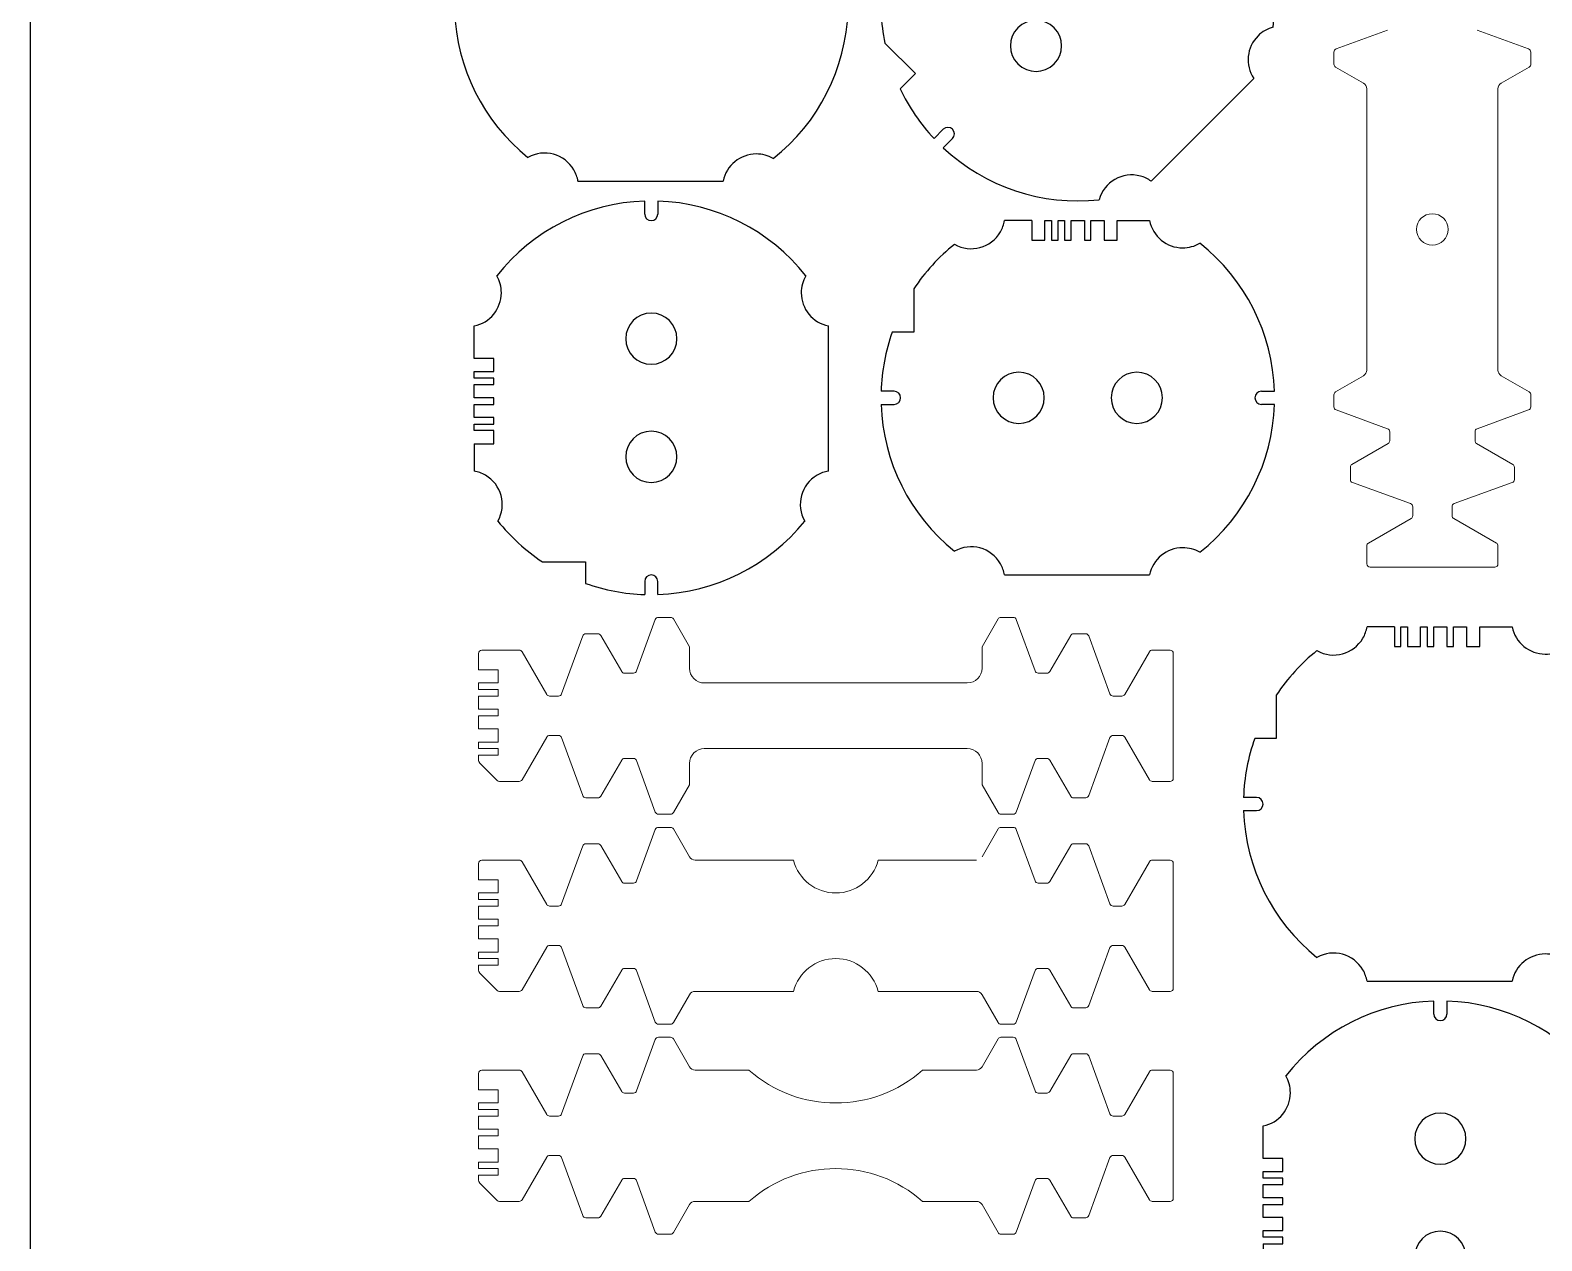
# Model space of a CAD drawing. Extents: x 0 to 1040, y 0 to 600.
# Drawn here: x 0 to 230.4, y 195.3 to 379.8 of the extents above; entities that cross this region are included whole.
import ezdxf

# ---------------------------------------------------------------- set-up
doc = ezdxf.new("R2010")
doc.units = 0
doc.layers.get('0').update_dxf_attribs({"true_color": 0xffffff})
for name, color, linetype, lineweight, true_color in [('High_Quality', 5, 'Continuous', 25, 0x0000ff), ('Medium_Quality', 4, 'Continuous', 25, 0x00ffff), ('Normal_Quality', 3, 'Continuous', 25, 0x00ff00)]:
    doc.layers.add(name, color=color, linetype=linetype, lineweight=lineweight, true_color=true_color)

# ---------------------------------------------------------------- blocks, each defined once
blk = doc.blocks.new('block 12')
at = {"color": 3, "true_color": 0x00ff00}
for p, q in [((-7, 27), (-11.17, 27)), ((6, 27), (10.95, 27)), ((-25, 16.58), (-25, 10)), ((-25, 10), (-28.28, 10)), ((-28, 1), (-29.98, 1)), ((28, 1), (29.98, 1)), ((-29.98, -1), (-28, -1)), ((29.98, -1), (28, -1)), ((-11.17, -27), (10.95, -27))]:
    blk.add_line(p, q, dxfattribs=at)
at = {"color": 5, "true_color": 0x0000ff}
for p, q in [((-7, 27), (-7, 24)), ((-5, 24), (-5, 27)), ((-5, 27), (-4, 27)), ((-4, 27), (-4, 24)), ((-3, 24), (-3, 27)), ((-3, 27), (-1, 27)), ((-1, 27), (-1, 24)), ((0, 24), (0, 27)), ((0, 27), (2, 27)), ((2, 27), (2, 24)), ((3, 24), (3, 27)), ((3, 27), (4, 27)), ((4, 27), (4, 24)), ((6, 24), (6, 27)), ((-7, 24), (-5, 24)), ((-4, 24), (-3, 24)), ((-1, 24), (0, 24)), ((2, 24), (3, 24)), ((4, 24), (6, 24))]:
    blk.add_line(p, q, dxfattribs=at)
at = {"color": 3, "true_color": 0x00ff00}
for centre, radius, start, end in [((-16.25, 27.86), 5.15, 330, 350.4277), ((16, 28), 5.15, 191.1965, 270), ((0, 0), 30, 128.7972, 146.4427), ((-16.25, 27.86), 5.15, 240.3428, 330), ((16, 28), 5.15, 270, 300.1674), ((0, 0), 30, 1.9102, 51.713), ((0, 0), 30, 160.5288, 178.0898), ((-28, 0), 1, 0, 90), ((-28, 0), 1, 270, 0), ((28, 0), 1, 90, 270), ((0, 0), 30, 181.9102, 231.2028), ((0, 0), 30, 308.287, 358.0898), ((-16.25, -27.86), 5.15, 30, 119.6572), ((16, -28), 5.15, 90, 168.8035), ((16, -28), 5.15, 59.8326, 90), ((-16.25, -27.86), 5.15, 9.5723, 30)]:
    blk.add_arc(centre, radius, start, end, dxfattribs=at)
at = {"color": 5, "true_color": 0x0000ff}
for centre, start, end in [((-9, 0), 90, 270), ((-9, 0), 270, 90), ((9, 0), 90, 270), ((9, 0), 270, 90)]:
    blk.add_arc(centre, 3.9, start, end, dxfattribs=at)
blk = doc.blocks.new('block 13')
at = {"color": 3, "true_color": 0x00ff00}
for p, q in [((-7, 27), (-11.17, 27)), ((6, 27), (10.95, 27)), ((-25, 16.58), (-25, 10)), ((-25, 10), (-28.28, 10)), ((-28, 1), (-29.98, 1)), ((28, 1), (29.98, 1)), ((-29.98, -1), (-28, -1)), ((29.98, -1), (28, -1)), ((-11.17, -27), (10.95, -27))]:
    blk.add_line(p, q, dxfattribs=at)
at = {"color": 5, "true_color": 0x0000ff}
for p, q in [((-7, 27), (-7, 24)), ((-5, 24), (-5, 27)), ((-5, 27), (-3, 27)), ((-3, 27), (-3, 24)), ((-2, 24), (-2, 27)), ((-2, 27), (0, 27)), ((0, 27), (0, 24)), ((1, 24), (1, 27)), ((1, 27), (2, 27)), ((2, 27), (2, 24)), ((3, 24), (3, 27)), ((3, 27), (4, 27)), ((4, 27), (4, 24)), ((6, 24), (6, 27)), ((-7, 24), (-5, 24)), ((-3, 24), (-2, 24)), ((0, 24), (1, 24)), ((2, 24), (3, 24)), ((4, 24), (6, 24))]:
    blk.add_line(p, q, dxfattribs=at)
at = {"color": 3, "true_color": 0x00ff00}
for centre, radius, start, end in [((-16.25, 27.86), 5.15, 330, 350.4277), ((16, 28), 5.15, 191.1965, 270), ((0, 0), 30, 128.7972, 146.4427), ((-16.25, 27.86), 5.15, 240.3428, 330), ((16, 28), 5.15, 270, 300.1674), ((0, 0), 30, 1.9102, 51.713), ((0, 0), 30, 160.5288, 178.0898), ((-28, 0), 1, 0, 90), ((-28, 0), 1, 270, 0), ((28, 0), 1, 90, 270), ((0, 0), 30, 181.9102, 231.2028), ((0, 0), 30, 308.287, 358.0898), ((-16.25, -27.86), 5.15, 30, 119.6572), ((16, -28), 5.15, 90, 168.8035), ((16, -28), 5.15, 59.8326, 90), ((-16.25, -27.86), 5.15, 9.5723, 30)]:
    blk.add_arc(centre, radius, start, end, dxfattribs=at)
at = {"color": 5, "true_color": 0x0000ff}
for centre, start, end in [((-9, 0), 90, 270), ((-9, 0), 270, 90), ((9, 0), 90, 270), ((9, 0), 270, 90)]:
    blk.add_arc(centre, 3.9, start, end, dxfattribs=at)
blk = doc.blocks.new('block 14')
at = {"color": 3, "true_color": 0x00ff00}
for p, q in [((-7, 27), (-11.17, 27)), ((6, 27), (10.95, 27)), ((-25, 16.58), (-25, 10)), ((-25, 10), (-28.28, 10)), ((-28, 1), (-29.98, 1)), ((28, 1), (29.98, 1)), ((-29.98, -1), (-28, -1)), ((29.98, -1), (28, -1)), ((-11.17, -27), (10.95, -27))]:
    blk.add_line(p, q, dxfattribs=at)
at = {"color": 5, "true_color": 0x0000ff}
for p, q in [((-7, 27), (-7, 24)), ((-5, 24), (-5, 27)), ((-5, 27), (-4, 27)), ((-4, 27), (-4, 24)), ((-3, 24), (-3, 27)), ((-3, 27), (-2, 27)), ((-2, 27), (-2, 24)), ((-1, 24), (-1, 27)), ((-1, 27), (1, 27)), ((1, 27), (1, 24)), ((2, 24), (2, 27)), ((2, 27), (4, 27)), ((4, 27), (4, 24)), ((6, 24), (6, 27)), ((-7, 24), (-5, 24)), ((-4, 24), (-3, 24)), ((-2, 24), (-1, 24)), ((1, 24), (2, 24)), ((4, 24), (6, 24))]:
    blk.add_line(p, q, dxfattribs=at)
at = {"color": 3, "true_color": 0x00ff00}
for centre, radius, start, end in [((-16.25, 27.86), 5.15, 330, 350.4277), ((16, 28), 5.15, 191.1965, 270), ((0, 0), 30, 128.7972, 146.4427), ((-16.25, 27.86), 5.15, 240.3428, 330), ((16, 28), 5.15, 270, 300.1674), ((0, 0), 30, 1.9102, 51.713), ((0, 0), 30, 160.5288, 178.0898), ((-28, 0), 1, 0, 90), ((-28, 0), 1, 270, 0), ((28, 0), 1, 90, 270), ((0, 0), 30, 181.9102, 231.2028), ((0, 0), 30, 308.287, 358.0898), ((-16.25, -27.86), 5.15, 30, 119.6572), ((16, -28), 5.15, 90, 168.8035), ((16, -28), 5.15, 59.8326, 90), ((-16.25, -27.86), 5.15, 9.5723, 30)]:
    blk.add_arc(centre, radius, start, end, dxfattribs=at)
blk = doc.blocks.new('block 15')
at = {"color": 3, "true_color": 0x00ff00}
for p, q in [((-7, 27), (-11.17, 27)), ((6, 27), (10.95, 27)), ((-25, 16.58), (-25, 10)), ((-25, 10), (-28.28, 10)), ((-28, 1), (-29.98, 1)), ((28, 1), (29.98, 1)), ((-29.98, -1), (-28, -1)), ((29.98, -1), (28, -1)), ((-11.17, -27), (10.95, -27))]:
    blk.add_line(p, q, dxfattribs=at)
at = {"color": 5, "true_color": 0x0000ff}
for p, q in [((-7, 27), (-7, 24)), ((-5, 24), (-5, 27)), ((-5, 27), (-4, 27)), ((-4, 27), (-4, 24)), ((-3, 24), (-3, 27)), ((-3, 27), (-2, 27)), ((-2, 27), (-2, 24)), ((-1, 24), (-1, 27)), ((-1, 27), (1, 27)), ((1, 27), (1, 24)), ((2, 24), (2, 27)), ((2, 27), (4, 27)), ((4, 27), (4, 24)), ((6, 24), (6, 27)), ((-7, 24), (-5, 24)), ((-4, 24), (-3, 24)), ((-2, 24), (-1, 24)), ((1, 24), (2, 24)), ((4, 24), (6, 24))]:
    blk.add_line(p, q, dxfattribs=at)
at = {"color": 3, "true_color": 0x00ff00}
for centre, radius, start, end in [((-16.25, 27.86), 5.15, 330, 350.4277), ((16, 28), 5.15, 191.1965, 270), ((0, 0), 30, 128.7972, 146.4427), ((-16.25, 27.86), 5.15, 240.3428, 330), ((16, 28), 5.15, 270, 300.1674), ((0, 0), 30, 1.9102, 51.713), ((0, 0), 30, 160.5288, 178.0898), ((-28, 0), 1, 0, 90), ((-28, 0), 1, 270, 0), ((28, 0), 1, 90, 270), ((0, 0), 30, 181.9102, 231.2028), ((0, 0), 30, 308.287, 358.0898), ((-16.25, -27.86), 5.15, 30, 119.6572), ((16, -28), 5.15, 90, 168.8035), ((16, -28), 5.15, 59.8326, 90), ((-16.25, -27.86), 5.15, 9.5723, 30)]:
    blk.add_arc(centre, radius, start, end, dxfattribs=at)
at = {"color": 5, "true_color": 0x0000ff}
for centre, start, end in [((-9, 0), 90, 270), ((-9, 0), 270, 90), ((9, 0), 90, 270), ((9, 0), 270, 90)]:
    blk.add_arc(centre, 3.9, start, end, dxfattribs=at)
blk = doc.blocks.new('block 16')
at = {"color": 3, "true_color": 0x00ff00}
for p, q in [((-7, 27), (-11.17, 27)), ((6, 27), (10.95, 27)), ((-25, 16.58), (-25, 10)), ((-25, 10), (-28.28, 10)), ((-28, 1), (-29.98, 1)), ((28, 1), (29.98, 1)), ((-29.98, -1), (-28, -1)), ((29.98, -1), (28, -1)), ((-11.17, -27), (10.95, -27))]:
    blk.add_line(p, q, dxfattribs=at)
at = {"color": 5, "true_color": 0x0000ff}
for p, q in [((-7, 27), (-7, 24)), ((-6, 24), (-6, 27)), ((-6, 27), (-5, 27)), ((-5, 27), (-5, 24)), ((-3, 24), (-3, 27)), ((-3, 27), (-2, 27)), ((-2, 27), (-2, 24)), ((-1, 24), (-1, 27)), ((-1, 27), (1, 27)), ((1, 27), (1, 24)), ((2, 24), (2, 27)), ((2, 27), (4, 27)), ((4, 27), (4, 24)), ((6, 24), (6, 27)), ((-7, 24), (-6, 24)), ((-5, 24), (-3, 24)), ((-2, 24), (-1, 24)), ((1, 24), (2, 24)), ((4, 24), (6, 24))]:
    blk.add_line(p, q, dxfattribs=at)
at = {"color": 3, "true_color": 0x00ff00}
for centre, radius, start, end in [((-16.25, 27.86), 5.15, 330, 350.4277), ((16, 28), 5.15, 191.1965, 270), ((0, 0), 30, 128.7972, 146.4427), ((-16.25, 27.86), 5.15, 240.3428, 330), ((16, 28), 5.15, 270, 300.1674), ((0, 0), 30, 1.9102, 51.713), ((0, 0), 30, 160.5288, 178.0898), ((-28, 0), 1, 0, 90), ((-28, 0), 1, 270, 0), ((28, 0), 1, 90, 270), ((0, 0), 30, 181.9102, 231.2028), ((0, 0), 30, 308.287, 358.0898), ((-16.25, -27.86), 5.15, 30, 119.6572), ((16, -28), 5.15, 90, 168.8035), ((16, -28), 5.15, 59.8326, 90), ((-16.25, -27.86), 5.15, 9.5723, 30)]:
    blk.add_arc(centre, radius, start, end, dxfattribs=at)
blk = doc.blocks.new('block 18')
at = {"color": 3, "true_color": 0x00ff00}
for p, q in [((-7, 27), (-11.17, 27)), ((6, 27), (10.95, 27)), ((-25, 16.58), (-25, 10)), ((-25, 10), (-28.28, 10)), ((-28, 1), (-29.98, 1)), ((28, 1), (29.98, 1)), ((-29.98, -1), (-28, -1)), ((29.98, -1), (28, -1)), ((-11.17, -27), (10.95, -27))]:
    blk.add_line(p, q, dxfattribs=at)
at = {"color": 5, "true_color": 0x0000ff}
for p, q in [((-7, 27), (-7, 24)), ((-6, 24), (-6, 27)), ((-6, 27), (-5, 27)), ((-5, 27), (-5, 24)), ((-3, 24), (-3, 27)), ((-3, 27), (-1, 27)), ((-1, 27), (-1, 24)), ((0, 24), (0, 27)), ((0, 27), (2, 27)), ((2, 27), (2, 24)), ((3, 24), (3, 27)), ((3, 27), (4, 27)), ((4, 27), (4, 24)), ((6, 24), (6, 27)), ((-7, 24), (-6, 24)), ((-5, 24), (-3, 24)), ((-1, 24), (0, 24)), ((2, 24), (3, 24)), ((4, 24), (6, 24))]:
    blk.add_line(p, q, dxfattribs=at)
at = {"color": 3, "true_color": 0x00ff00}
for centre, radius, start, end in [((-16.25, 27.86), 5.15, 330, 350.4277), ((16, 28), 5.15, 191.1965, 270), ((0, 0), 30, 128.7972, 146.4427), ((-16.25, 27.86), 5.15, 240.3428, 330), ((16, 28), 5.15, 270, 300.1674), ((0, 0), 30, 1.9102, 51.713), ((0, 0), 30, 160.5288, 178.0898), ((-28, 0), 1, 0, 90), ((-28, 0), 1, 270, 0), ((28, 0), 1, 90, 270), ((0, 0), 30, 181.9102, 231.2028), ((0, 0), 30, 308.287, 358.0898), ((-16.25, -27.86), 5.15, 30, 119.6572), ((16, -28), 5.15, 90, 168.8035), ((16, -28), 5.15, 59.8326, 90), ((-16.25, -27.86), 5.15, 9.5723, 30)]:
    blk.add_arc(centre, radius, start, end, dxfattribs=at)
at = {"color": 5, "true_color": 0x0000ff}
for centre, start, end in [((-9, 0), 90, 270), ((-9, 0), 270, 90), ((9, 0), 90, 270), ((9, 0), 270, 90)]:
    blk.add_arc(centre, 3.9, start, end, dxfattribs=at)

msp = doc.modelspace()

# ---------------------------------------------------------------- linework, layer by layer
at = {"color": 0, "linetype": 'Continuous'}
msp.add_line((0, 600), (0, 0), dxfattribs=at)
at = {"layer": 'High_Quality', "lineweight": 13}
for p, q in [((71.32, 282.29), (68.32, 282.29)), ((71.32, 280.29), (71.32, 282.29)), ((68.32, 279.29), (68.32, 280.29)), ((68.32, 280.29), (71.32, 280.29)), ((71.32, 279.29), (68.32, 279.29)), ((71.32, 278.29), (71.32, 279.29)), ((68.32, 276.29), (68.32, 278.29)), ((68.32, 278.29), (71.32, 278.29)), ((71.32, 276.29), (68.32, 276.29)), ((68.32, 273.29), (68.32, 275.29)), ((68.32, 275.29), (71.32, 275.29)), ((71.32, 275.29), (71.32, 276.29)), ((71.32, 273.29), (68.32, 273.29)), ((71.32, 271.29), (71.32, 273.29)), ((68.32, 270.29), (68.32, 271.29)), ((68.32, 271.29), (71.32, 271.29)), ((71.32, 270.29), (68.32, 270.29)), ((71.32, 269.29), (71.32, 270.29)), ((68.32, 269.29), (71.32, 269.29)), ((71.32, 250.29), (68.32, 250.29)), ((71.32, 248.29), (71.32, 250.29)), ((68.32, 247.29), (68.32, 248.29)), ((68.32, 248.29), (71.32, 248.29)), ((71.32, 247.29), (68.32, 247.29)), ((71.32, 246.29), (71.32, 247.29)), ((68.32, 244.29), (68.32, 246.29)), ((68.32, 246.29), (71.32, 246.29)), ((71.32, 244.29), (68.32, 244.29)), ((71.32, 243.29), (71.32, 244.29)), ((68.32, 241.29), (68.32, 243.29)), ((68.32, 243.29), (71.32, 243.29)), ((71.32, 241.29), (68.32, 241.29)), ((71.32, 239.29), (71.32, 241.29)), ((68.32, 238.29), (68.32, 239.29)), ((68.32, 239.29), (71.32, 239.29)), ((71.32, 238.29), (68.32, 238.29)), ((68.32, 237.29), (71.32, 237.29)), ((71.32, 237.29), (71.32, 238.29)), ((71.32, 218.29), (68.32, 218.29)), ((71.32, 216.29), (71.32, 218.29)), ((68.32, 215.29), (68.32, 216.29)), ((68.32, 216.29), (71.32, 216.29)), ((71.32, 215.29), (68.32, 215.29)), ((68.32, 212.29), (68.32, 214.29)), ((68.32, 214.29), (71.32, 214.29)), ((71.32, 214.29), (71.32, 215.29)), ((71.32, 212.29), (68.32, 212.29)), ((71.32, 211.29), (71.32, 212.29)), ((68.32, 209.29), (68.32, 211.29)), ((68.32, 211.29), (71.32, 211.29)), ((71.32, 209.29), (68.32, 209.29)), ((71.32, 207.29), (71.32, 209.29)), ((68.32, 206.29), (68.32, 207.29)), ((68.32, 207.29), (71.32, 207.29)), ((71.32, 206.29), (68.32, 206.29)), ((68.32, 205.29), (71.32, 205.29)), ((71.32, 205.29), (71.32, 206.29))]:
    msp.add_line(p, q, dxfattribs=at)
at = {"layer": 'High_Quality', "color": 5, "linetype": 'Continuous', "lineweight": 13, "true_color": 0x0000ff}
for p, q in [((102.73, 280.29), (142.81, 280.3)), ((102.73, 270.29), (142.81, 270.28))]:
    msp.add_line(p, q, dxfattribs=at)
msp.add_circle((213.69, 349.4), 2.4, dxfattribs=at)
for centre, radius, start, end in [((102.73, 282.54), 2.25, 180, 270.0135), ((142.81, 282.55), 2.25, 270.0135, 0), ((102.73, 268.04), 2.25, 89.9865, 180), ((142.81, 268.03), 2.25, 0, 89.9865), ((122.77, 254.96), 6.67, 194.4775, 345.5225), ((122.77, 231.62), 6.67, 14.4775, 165.5225), ((122.77, 236.29), 20, 228.5904, 311.4096), ((122.77, 186.29), 20, 48.5904, 131.4096)]:
    msp.add_arc(centre, radius, start, end, dxfattribs=at)
at = {"layer": 'Medium_Quality', "color": 4, "linetype": 'Continuous', "lineweight": 13, "true_color": 0x00ffff}
for p, q in [((198.94, 374.14), (203.19, 371.69)), ((228.44, 374.14), (224.19, 371.69)), ((203.69, 370.82), (203.69, 327.98)), ((223.69, 370.82), (223.69, 327.98)), ((198.94, 324.66), (203.19, 327.11)), ((228.44, 324.66), (224.19, 327.11)), ((201.44, 313.6), (206.94, 316.77)), ((225.94, 313.6), (220.44, 316.77)), ((203.94, 301.6), (210.44, 305.35)), ((223.44, 301.6), (216.94, 305.35)), ((98.02, 290.04), (100.48, 285.79)), ((147.51, 290.04), (145.06, 285.79)), ((86.97, 287.54), (90.14, 282.04)), ((100.48, 285.79), (100.48, 282.54)), ((145.06, 285.79), (145.06, 282.55)), ((158.57, 287.54), (155.39, 282.04)), ((74.97, 285.04), (78.72, 278.54)), ((170.57, 285.04), (166.81, 278.54)), ((74.97, 265.54), (78.72, 272.04)), ((170.57, 265.54), (166.81, 272.04)), ((86.97, 263.04), (90.14, 268.54)), ((100.48, 264.79), (100.48, 268.04)), ((145.06, 264.79), (145.06, 268.03)), ((158.57, 263.04), (155.39, 268.54)), ((98.02, 260.54), (100.48, 264.79)), ((147.51, 260.54), (145.06, 264.79)), ((98.02, 258.04), (100.48, 253.79)), ((147.51, 258.04), (145.06, 253.79)), ((86.97, 255.54), (90.14, 250.04)), ((158.57, 255.54), (155.39, 250.04)), ((74.97, 253.04), (78.72, 246.54)), ((101.34, 253.29), (116.31, 253.29)), ((144.19, 253.29), (129.22, 253.29)), ((170.57, 253.04), (166.81, 246.54)), ((74.97, 233.54), (78.72, 240.04)), ((170.57, 233.54), (166.81, 240.04)), ((86.97, 231.04), (90.14, 236.54)), ((158.57, 231.04), (155.39, 236.54)), ((98.02, 228.54), (100.48, 232.79)), ((101.34, 233.29), (116.31, 233.29)), ((144.19, 233.29), (129.22, 233.29)), ((147.51, 228.54), (145.06, 232.79)), ((98.02, 226.04), (100.48, 221.79)), ((147.51, 226.04), (145.06, 221.79)), ((86.97, 223.54), (90.14, 218.04)), ((158.57, 223.54), (155.39, 218.04)), ((101.34, 221.29), (109.54, 221.29)), ((144.19, 221.29), (136, 221.29)), ((74.97, 221.04), (78.72, 214.54)), ((170.57, 221.04), (166.81, 214.54)), ((74.97, 201.54), (78.72, 208.04)), ((170.57, 201.54), (166.81, 208.04)), ((86.97, 199.04), (90.14, 204.54)), ((158.57, 199.04), (155.39, 204.54)), ((98.02, 196.54), (100.48, 200.79)), ((101.34, 201.29), (109.54, 201.29)), ((144.19, 201.29), (136, 201.29)), ((147.51, 196.54), (145.06, 200.79))]:
    msp.add_line(p, q, dxfattribs=at)
for centre, start, end in [((202.69, 370.82), 0, 60), ((224.69, 370.82), 120, 180), ((202.69, 327.98), 300, 0), ((224.69, 327.98), 180, 240), ((101.34, 254.29), 210, 270), ((101.34, 232.29), 90, 150), ((144.19, 232.29), 30, 90), ((101.34, 222.29), 210, 270), ((144.19, 222.29), 270, 330), ((101.34, 200.29), 90, 150), ((144.19, 200.29), 30, 90)]:
    msp.add_arc(centre, 1, start, end, dxfattribs=at)
at = {"layer": 'Normal_Quality', "color": 3, "linetype": 'Continuous', "lineweight": 13, "true_color": 0x00ff00}
for p, q in [((206.86, 379.76), (199.02, 376.9)), ((220.52, 379.76), (228.36, 376.9)), ((198.69, 376.43), (198.69, 374.57)), ((228.69, 376.43), (228.69, 374.57)), ((198.69, 322.36), (198.69, 324.22)), ((228.69, 322.36), (228.69, 324.22)), ((206.86, 319.04), (199.02, 321.89)), ((220.52, 319.04), (228.36, 321.89)), ((207.19, 317.21), (207.19, 318.57)), ((220.19, 317.21), (220.19, 318.57)), ((201.19, 311.3), (201.19, 313.16)), ((226.19, 311.3), (226.19, 313.16)), ((210.36, 307.62), (201.52, 310.83)), ((217.02, 307.62), (225.86, 310.83)), ((210.69, 305.78), (210.69, 307.15)), ((216.69, 305.78), (216.69, 307.15)), ((203.69, 298.45), (203.69, 301.17)), ((223.69, 298.45), (223.69, 301.17)), ((223.19, 297.95), (204.19, 297.95)), ((95.73, 290.29), (97.59, 290.29)), ((149.8, 290.29), (147.94, 290.29)), ((92.41, 282.12), (95.26, 289.96)), ((153.13, 282.12), (150.27, 289.96)), ((80.98, 278.62), (84.2, 287.46)), ((84.67, 287.79), (86.53, 287.79)), ((160.86, 287.79), (159, 287.79)), ((164.55, 278.62), (161.33, 287.46)), ((68.82, 285.29), (74.53, 285.29)), ((173.71, 285.29), (171, 285.29)), ((174.21, 284.79), (174.21, 265.79)), ((90.57, 281.79), (91.94, 281.79)), ((154.96, 281.79), (153.6, 281.79)), ((79.15, 278.29), (80.51, 278.29)), ((166.38, 278.29), (165.02, 278.29)), ((79.15, 272.29), (80.51, 272.29)), ((80.98, 271.96), (84.2, 263.12)), ((164.55, 271.96), (161.33, 263.12)), ((166.38, 272.29), (165.02, 272.29)), ((90.57, 268.79), (91.94, 268.79)), ((92.41, 268.46), (95.26, 260.62)), ((153.13, 268.46), (150.27, 260.62)), ((154.96, 268.79), (153.6, 268.79)), ((71.53, 265.29), (74.53, 265.29)), ((173.71, 265.29), (171, 265.29)), ((84.67, 262.79), (86.53, 262.79)), ((160.86, 262.79), (159, 262.79)), ((95.73, 260.29), (97.59, 260.29)), ((95.73, 258.29), (97.59, 258.29)), ((149.8, 260.29), (147.94, 260.29)), ((149.8, 258.29), (147.94, 258.29)), ((84.67, 255.79), (86.53, 255.79)), ((92.41, 250.12), (95.26, 257.96)), ((153.13, 250.12), (150.27, 257.96)), ((160.86, 255.79), (159, 255.79)), ((80.98, 246.62), (84.2, 255.46)), ((164.55, 246.62), (161.33, 255.46)), ((68.82, 253.29), (74.53, 253.29)), ((173.71, 253.29), (171, 253.29)), ((174.21, 252.79), (174.21, 233.79)), ((90.57, 249.79), (91.94, 249.79)), ((154.96, 249.79), (153.6, 249.79)), ((79.15, 246.29), (80.51, 246.29)), ((166.38, 246.29), (165.02, 246.29)), ((79.15, 240.29), (80.51, 240.29)), ((80.98, 239.96), (84.2, 231.12)), ((164.55, 239.96), (161.33, 231.12)), ((166.38, 240.29), (165.02, 240.29)), ((90.57, 236.79), (91.94, 236.79)), ((92.41, 236.46), (95.26, 228.62)), ((153.13, 236.46), (150.27, 228.62)), ((154.96, 236.79), (153.6, 236.79)), ((71.53, 233.29), (74.53, 233.29)), ((173.71, 233.29), (171, 233.29)), ((84.67, 230.79), (86.53, 230.79)), ((160.86, 230.79), (159, 230.79)), ((95.73, 228.29), (97.59, 228.29)), ((149.8, 228.29), (147.94, 228.29)), ((92.41, 218.12), (95.26, 225.96)), ((95.73, 226.29), (97.59, 226.29)), ((149.8, 226.29), (147.94, 226.29)), ((153.13, 218.12), (150.27, 225.96)), ((80.98, 214.62), (84.2, 223.46)), ((84.67, 223.79), (86.53, 223.79)), ((160.86, 223.79), (159, 223.79)), ((164.55, 214.62), (161.33, 223.46)), ((68.82, 221.29), (74.53, 221.29)), ((173.71, 221.29), (171, 221.29)), ((174.21, 220.79), (174.21, 201.79)), ((90.57, 217.79), (91.94, 217.79)), ((154.96, 217.79), (153.6, 217.79)), ((79.15, 214.29), (80.51, 214.29)), ((166.38, 214.29), (165.02, 214.29)), ((79.15, 208.29), (80.51, 208.29)), ((80.98, 207.96), (84.2, 199.12)), ((164.55, 207.96), (161.33, 199.12)), ((166.38, 208.29), (165.02, 208.29)), ((90.57, 204.79), (91.94, 204.79)), ((92.41, 204.46), (95.26, 196.62)), ((153.13, 204.46), (150.27, 196.62)), ((154.96, 204.79), (153.6, 204.79)), ((71.53, 201.29), (74.53, 201.29)), ((173.71, 201.29), (171, 201.29)), ((84.67, 198.79), (86.53, 198.79)), ((160.86, 198.79), (159, 198.79)), ((95.73, 196.29), (97.59, 196.29)), ((149.8, 196.29), (147.94, 196.29))]:
    msp.add_line(p, q, dxfattribs=at)
at = {"layer": 'Normal_Quality', "color": 3, "lineweight": 13, "true_color": 0x00ff00}
for p, q in [((68.32, 282.29), (68.32, 284.79)), ((68.32, 268.5), (68.32, 269.29)), ((71.18, 265.43), (68.47, 268.14)), ((68.32, 250.29), (68.32, 252.79)), ((68.32, 236.5), (68.32, 237.29)), ((71.18, 233.43), (68.47, 236.14)), ((68.32, 218.29), (68.32, 220.79)), ((68.32, 204.5), (68.32, 205.29)), ((71.18, 201.43), (68.47, 204.14))]:
    msp.add_line(p, q, dxfattribs=at)
at = {"layer": 'Normal_Quality', "color": 3, "linetype": 'Continuous', "lineweight": 13, "true_color": 0x00ff00}
for centre, start, end in [((199.19, 376.43), 110, 180), ((228.19, 376.43), 0, 70), ((199.19, 374.57), 180, 240), ((228.19, 374.57), 300, 0), ((199.19, 324.22), 120, 180), ((228.19, 324.22), 0, 60), ((199.19, 322.36), 180, 250), ((228.19, 322.36), 290, 0), ((206.69, 318.57), 0, 70), ((220.69, 318.57), 110, 180), ((206.69, 317.21), 300, 0), ((220.69, 317.21), 180, 240), ((201.69, 313.16), 120, 180), ((225.69, 313.16), 0, 60), ((201.69, 311.3), 180, 250), ((225.69, 311.3), 290, 0), ((210.19, 307.15), 0, 70), ((217.19, 307.15), 110, 180), ((210.19, 305.78), 300, 0), ((217.19, 305.78), 180, 240), ((204.19, 301.17), 120, 180), ((223.19, 301.17), 0, 60), ((204.19, 298.45), 180, 270), ((223.19, 298.45), 270, 0), ((95.73, 289.79), 90, 160), ((97.59, 289.79), 30, 90), ((147.94, 289.79), 90, 150), ((149.8, 289.79), 20, 90), ((84.67, 287.29), 90, 160), ((86.53, 287.29), 30, 90), ((159, 287.29), 90, 150), ((160.86, 287.29), 20, 90), ((74.53, 284.79), 30, 90), ((171, 284.79), 90, 150), ((173.71, 284.79), 0, 90), ((90.57, 282.29), 210, 270), ((91.94, 282.29), 270, 340), ((153.6, 282.29), 200, 270), ((154.96, 282.29), 270, 330), ((79.15, 278.79), 210, 270), ((80.51, 278.79), 270, 340), ((165.02, 278.79), 200, 270), ((166.38, 278.79), 270, 330), ((79.15, 271.79), 90, 150), ((80.51, 271.79), 20, 90), ((165.02, 271.79), 90, 160), ((166.38, 271.79), 30, 90), ((90.57, 268.29), 90, 150), ((91.94, 268.29), 20, 90), ((153.6, 268.29), 90, 160), ((154.96, 268.29), 30, 90), ((74.53, 265.79), 270, 330), ((171, 265.79), 210, 270), ((173.71, 265.79), 270, 0), ((84.67, 263.29), 200, 270), ((86.53, 263.29), 270, 330), ((159, 263.29), 210, 270), ((160.86, 263.29), 270, 340), ((95.73, 260.79), 200, 270), ((97.59, 260.79), 270, 330), ((147.94, 260.79), 210, 270), ((149.8, 260.79), 270, 340), ((95.73, 257.79), 90, 160), ((97.59, 257.79), 30, 90), ((147.94, 257.79), 90, 150), ((149.8, 257.79), 20, 90), ((84.67, 255.29), 90, 160), ((86.53, 255.29), 30, 90), ((159, 255.29), 90, 150), ((160.86, 255.29), 20, 90), ((74.53, 252.79), 30, 90), ((171, 252.79), 90, 150), ((173.71, 252.79), 0, 90), ((90.57, 250.29), 210, 270), ((91.94, 250.29), 270, 340), ((153.6, 250.29), 200, 270), ((154.96, 250.29), 270, 330), ((79.15, 246.79), 210, 270), ((80.51, 246.79), 270, 340), ((165.02, 246.79), 200, 270), ((166.38, 246.79), 270, 330), ((79.15, 239.79), 90, 150), ((80.51, 239.79), 20, 90), ((165.02, 239.79), 90, 160), ((166.38, 239.79), 30, 90), ((90.57, 236.29), 90, 150), ((91.94, 236.29), 20, 90), ((153.6, 236.29), 90, 160), ((154.96, 236.29), 30, 90), ((74.53, 233.79), 270, 330), ((171, 233.79), 210, 270), ((173.71, 233.79), 270, 0), ((84.67, 231.29), 200, 270), ((86.53, 231.29), 270, 330), ((159, 231.29), 210, 270), ((160.86, 231.29), 270, 340), ((95.73, 228.79), 200, 270), ((97.59, 228.79), 270, 330), ((147.94, 228.79), 210, 270), ((149.8, 228.79), 270, 340), ((95.73, 225.79), 90, 160), ((97.59, 225.79), 30, 90), ((147.94, 225.79), 90, 150), ((149.8, 225.79), 20, 90), ((84.67, 223.29), 90, 160), ((86.53, 223.29), 30, 90), ((159, 223.29), 90, 150), ((160.86, 223.29), 20, 90), ((74.53, 220.79), 30, 90), ((171, 220.79), 90, 150), ((173.71, 220.79), 0, 90), ((90.57, 218.29), 210, 270), ((91.94, 218.29), 270, 340), ((153.6, 218.29), 200, 270), ((154.96, 218.29), 270, 330), ((79.15, 214.79), 210, 270), ((80.51, 214.79), 270, 340), ((165.02, 214.79), 200, 270), ((166.38, 214.79), 270, 330), ((79.15, 207.79), 90, 150), ((80.51, 207.79), 20, 90), ((165.02, 207.79), 90, 160), ((166.38, 207.79), 30, 90), ((90.57, 204.29), 90, 150), ((91.94, 204.29), 20, 90), ((153.6, 204.29), 90, 160), ((154.96, 204.29), 30, 90), ((74.53, 201.79), 270, 330), ((171, 201.79), 210, 270), ((173.71, 201.79), 270, 0), ((84.67, 199.29), 200, 270), ((86.53, 199.29), 270, 330), ((159, 199.29), 210, 270), ((160.86, 199.29), 270, 340), ((95.73, 196.79), 200, 270), ((97.59, 196.79), 270, 330), ((147.94, 196.79), 210, 270), ((149.8, 196.79), 270, 340)]:
    msp.add_arc(centre, 0.5, start, end, dxfattribs=at)
at = {"layer": 'Normal_Quality', "color": 3, "lineweight": 13, "true_color": 0x00ff00}
for centre, start, end in [((68.82, 284.79), 90, 180), ((68.82, 268.5), 180, 225), ((71.53, 265.79), 225, 270), ((68.82, 252.79), 90, 180), ((68.82, 236.5), 180, 225), ((71.53, 233.79), 225, 270), ((68.82, 220.79), 90, 180), ((68.82, 204.5), 180, 225), ((71.53, 201.79), 225, 270)]:
    msp.add_arc(centre, 0.5, start, end, dxfattribs=at)

# ---------------------------------------------------------------- block references
for name, p, rotation in [('block 13', (159.65, 383.75), 45), ('block 12', (94.65, 323.75), 90), ('block 18', (214.9, 201.84), 90)]:
    msp.add_blockref(name, p, dxfattribs=dict(rotation=rotation))
for name, p in [('block 14', (94.65, 383.75)), ('block 15', (159.65, 323.75)), ('block 16', (214.9, 261.84))]:
    msp.add_blockref(name, p)

doc.saveas('drawing.dxf')
